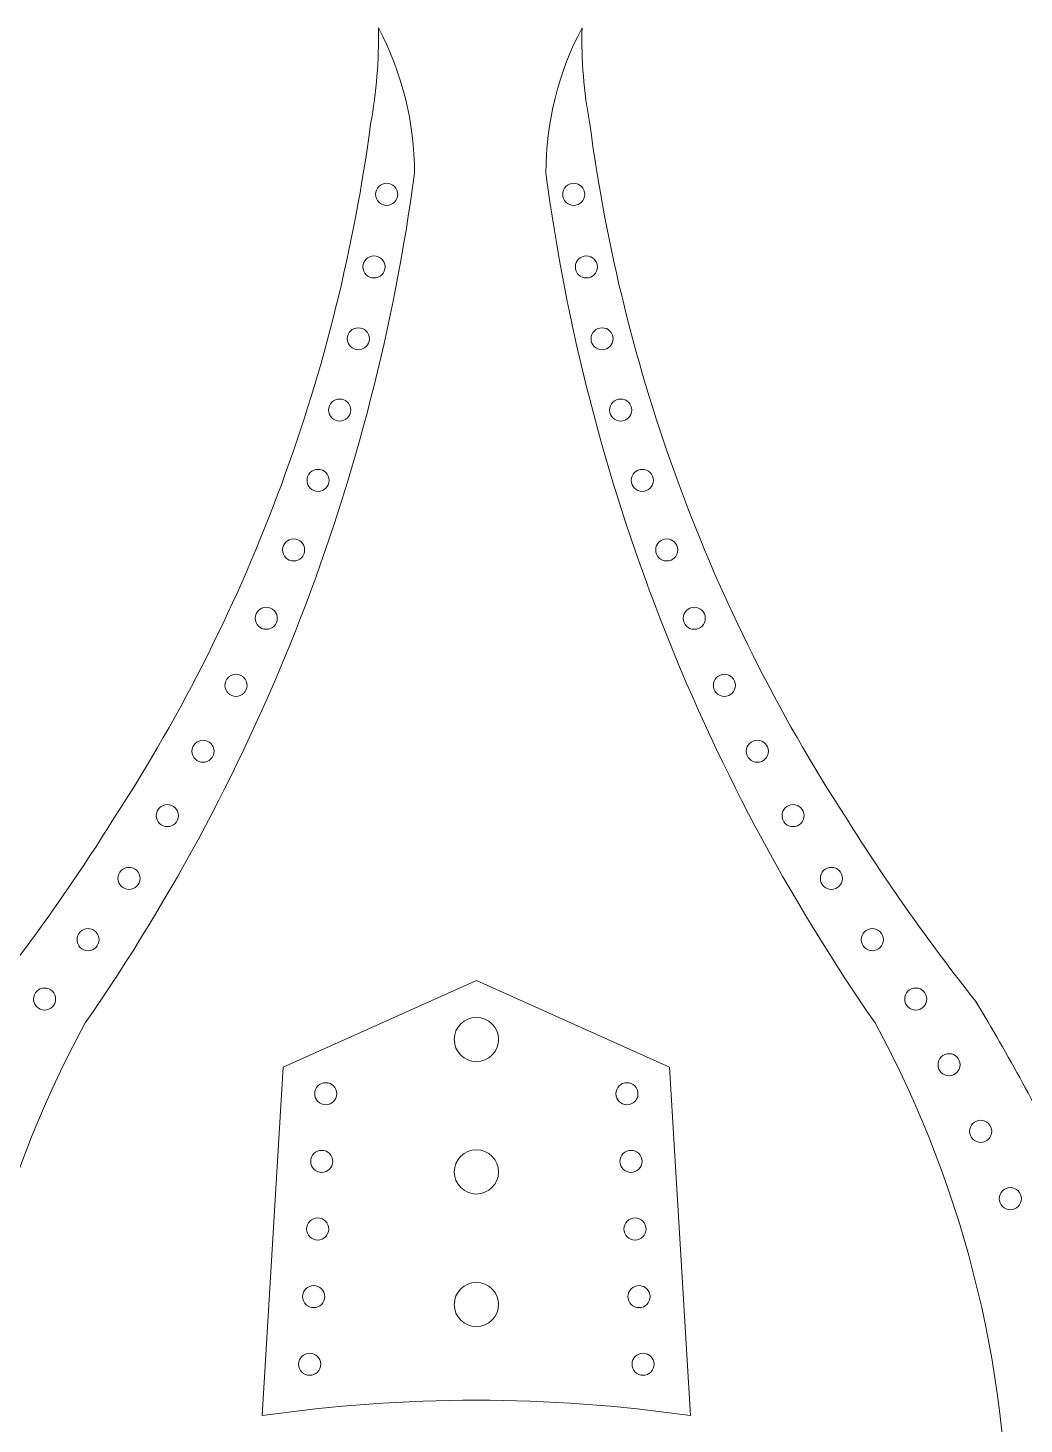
# Model space of a CAD drawing. Header units: millimetres. Extents: x -179 to 235, y -251 to 245.
# Drawn here: x 6.2 to 73.8, y 108 to 202.9 of the extents above; entities that cross this region are included whole.
import ezdxf

# ---------------------------------------------------------------- set-up
doc = ezdxf.new("R2010")
doc.units = ezdxf.units.MM
doc.header["$MEASUREMENT"] = 0
doc.layers.add('Layer 1', color=7, linetype='Continuous')

msp = doc.modelspace()

# ---------------------------------------------------------------- linework, layer by layer
at = {"layer": 'Layer 1', "lineweight": 9}
for points in [[(29.4414, 196.363), (29.8412, 198.5068), (30.0175, 200.6862), (29.9675, 202.8663)], [(32.4177, 192.9966), (32.4243, 196.4379), (31.5828, 199.8277), (29.9676, 202.8664)], [(43.7893, 202.8665), (42.1741, 199.8278), (41.3325, 196.4379), (41.3392, 192.9966)], [(43.7893, 202.8665), (43.7393, 200.6863), (43.9157, 198.5068), (44.3155, 196.363)], [(12.0659, 149.2575), (21.2895, 163.4714), (27.2256, 179.5642), (29.4414, 196.363)], [(44.3155, 196.363), (46.5313, 179.5642), (52.4673, 163.4714), (61.691, 149.2575)], [(10.0696, 135.2898), (22.0048, 152.473), (29.6664, 172.2567), (32.4177, 192.9966)], [(41.3392, 192.9966), (44.0904, 172.2567), (51.752, 152.473), (63.6873, 135.2898)], [(3.2268, 136.744), (6.4078, 140.7443), (9.3589, 144.9222), (12.0659, 149.2575)], [(61.691, 149.2575), (64.3979, 144.9222), (67.349, 140.7443), (70.53, 136.744)], [(36.6179, 138.1708), (36.6179, 138.1708), (23.5004, 132.2898), (23.5004, 132.2898)], [(36.6179, 138.1708), (36.6179, 138.1708), (49.7354, 132.2898), (49.7354, 132.2898)], [(76.6335, 125.6024), (74.7409, 129.3923), (72.705, 133.1088), (70.53, 136.744)], [(10.0696, 135.2898), (3.8399, 123.8008), (0.7452, 110.8739), (1.0967, 97.8094)], [(72.6601, 97.8094), (73.0116, 110.8738), (69.917, 123.8005), (63.6875, 135.2894)], [(22.0891, 108.6203), (22.0891, 108.6203), (23.5004, 132.2898), (23.5004, 132.2898)], [(51.1467, 108.6203), (51.1467, 108.6203), (49.7354, 132.2898), (49.7354, 132.2898)], [(22.0891, 108.6203), (31.7234, 110.0209), (41.5123, 110.0207), (51.1467, 108.6203)]]:
    msp.add_open_spline(points, degree=3, dxfattribs=at)
for points in [[(31.2791, 191.5634), (31.2791, 191.9776), (30.9434, 192.3134), (30.5291, 192.3134), (30.5291, 192.3134), (30.1149, 192.3134), (29.7791, 191.9776), (29.7791, 191.5634), (29.7791, 191.5634), (29.7791, 191.1492), (30.1149, 190.8134), (30.5291, 190.8134), (30.5291, 190.8134), (30.9434, 190.8134), (31.2791, 191.1492), (31.2791, 191.5634)], [(43.9777, 191.5634), (43.9777, 191.9776), (43.6419, 192.3134), (43.2277, 192.3134), (43.2277, 192.3134), (42.8135, 192.3134), (42.4777, 191.9776), (42.4777, 191.5634), (42.4777, 191.5634), (42.4777, 191.1492), (42.8135, 190.8134), (43.2277, 190.8134), (43.2277, 190.8134), (43.6419, 190.8134), (43.9777, 191.1492), (43.9777, 191.5634)], [(30.4202, 186.6376), (30.4202, 187.0518), (30.0844, 187.3876), (29.6702, 187.3876), (29.6702, 187.3876), (29.256, 187.3876), (28.9202, 187.0518), (28.9202, 186.6376), (28.9202, 186.6376), (28.9202, 186.2234), (29.256, 185.8876), (29.6702, 185.8876), (29.6702, 185.8876), (30.0844, 185.8876), (30.4202, 186.2234), (30.4202, 186.6376)], [(44.8367, 186.6376), (44.8367, 187.0518), (44.5009, 187.3876), (44.0867, 187.3876), (44.0867, 187.3876), (43.6725, 187.3876), (43.3367, 187.0518), (43.3367, 186.6376), (43.3367, 186.6376), (43.3367, 186.2234), (43.6724, 185.8876), (44.0867, 185.8876), (44.0867, 185.8876), (44.5009, 185.8876), (44.8367, 186.2234), (44.8367, 186.6376)], [(29.3569, 181.7519), (29.3569, 182.1661), (29.0211, 182.5019), (28.6069, 182.5019), (28.6069, 182.5019), (28.1927, 182.5019), (27.8569, 182.1661), (27.8569, 181.7519), (27.8569, 181.7519), (27.8569, 181.3377), (28.1927, 181.0019), (28.6069, 181.0019), (28.6069, 181.0019), (29.0211, 181.0019), (29.3569, 181.3377), (29.3569, 181.7519)], [(45.8999, 181.7519), (45.8999, 182.1661), (45.5642, 182.5019), (45.1499, 182.5019), (45.1499, 182.5019), (44.7357, 182.5019), (44.3999, 182.1661), (44.3999, 181.7519), (44.3999, 181.7519), (44.3999, 181.3377), (44.7357, 181.0019), (45.1499, 181.0019), (45.1499, 181.0019), (45.5641, 181.0019), (45.8999, 181.3377), (45.8999, 181.7519)], [(28.0912, 176.9148), (28.0912, 177.329), (27.7554, 177.6648), (27.3412, 177.6648), (27.3412, 177.6648), (26.927, 177.6648), (26.5912, 177.329), (26.5912, 176.9148), (26.5912, 176.9148), (26.5912, 176.5005), (26.927, 176.1648), (27.3412, 176.1648), (27.3412, 176.1648), (27.7554, 176.1648), (28.0912, 176.5005), (28.0912, 176.9148)], [(47.1657, 176.9148), (47.1657, 177.329), (46.8299, 177.6648), (46.4157, 177.6648), (46.4157, 177.6648), (46.0015, 177.6648), (45.6657, 177.329), (45.6657, 176.9148), (45.6657, 176.9148), (45.6657, 176.5005), (46.0015, 176.1648), (46.4157, 176.1648), (46.4157, 176.1648), (46.8299, 176.1648), (47.1657, 176.5005), (47.1657, 176.9148)], [(26.6259, 172.1343), (26.6259, 172.5485), (26.2901, 172.8843), (25.8759, 172.8843), (25.8759, 172.8843), (25.4617, 172.8843), (25.1259, 172.5485), (25.1259, 172.1343), (25.1259, 172.1343), (25.1259, 171.7201), (25.4617, 171.3843), (25.8759, 171.3843), (25.8759, 171.3843), (26.2901, 171.3843), (26.6259, 171.7201), (26.6259, 172.1343)], [(48.6309, 172.1343), (48.6309, 172.5485), (48.2952, 172.8843), (47.881, 172.8843), (47.881, 172.8843), (47.4667, 172.8843), (47.131, 172.5485), (47.1309, 172.1343), (47.1309, 172.1343), (47.1309, 171.7201), (47.4667, 171.3843), (47.8809, 171.3843), (47.8809, 171.3843), (48.2952, 171.3843), (48.6309, 171.7201), (48.6309, 172.1343)], [(24.9622, 167.4192), (24.9622, 167.8334), (24.6264, 168.1692), (24.2122, 168.1692), (24.2122, 168.1692), (23.798, 168.1692), (23.4622, 167.8334), (23.4622, 167.4192), (23.4622, 167.4192), (23.4622, 167.005), (23.798, 166.6692), (24.2122, 166.6692), (24.2122, 166.6692), (24.6264, 166.6692), (24.9622, 167.005), (24.9622, 167.4192)], [(50.2947, 167.4192), (50.2947, 167.8334), (49.9589, 168.1692), (49.5447, 168.1692), (49.5447, 168.1692), (49.1305, 168.1692), (48.7947, 167.8334), (48.7947, 167.4192), (48.7947, 167.4192), (48.7947, 167.005), (49.1305, 166.6692), (49.5447, 166.6692), (49.5447, 166.6692), (49.9589, 166.6692), (50.2947, 167.005), (50.2947, 167.4192)], [(23.1036, 162.7775), (23.1036, 163.1917), (22.7678, 163.5275), (22.3536, 163.5275), (22.3536, 163.5275), (21.9394, 163.5275), (21.6036, 163.1917), (21.6036, 162.7775), (21.6036, 162.7775), (21.6036, 162.3633), (21.9394, 162.0275), (22.3536, 162.0275), (22.3536, 162.0275), (22.7678, 162.0275), (23.1036, 162.3632), (23.1036, 162.7775)], [(52.1533, 162.7775), (52.1533, 163.1917), (51.8175, 163.5275), (51.4033, 163.5275), (51.4033, 163.5275), (50.989, 163.5275), (50.6533, 163.1917), (50.6533, 162.7775), (50.6533, 162.7775), (50.6532, 162.3633), (50.989, 162.0275), (51.4032, 162.0275), (51.4032, 162.0275), (51.8175, 162.0275), (52.1532, 162.3632), (52.1533, 162.7775)], [(21.0534, 158.2171), (21.0534, 158.6313), (20.7176, 158.9671), (20.3034, 158.9671), (20.3034, 158.9671), (19.8892, 158.9671), (19.5534, 158.6313), (19.5534, 158.2171), (19.5534, 158.2171), (19.5534, 157.8029), (19.8892, 157.4671), (20.3034, 157.4671), (20.3034, 157.4671), (20.7176, 157.4671), (21.0534, 157.8029), (21.0534, 158.2171)], [(54.2034, 158.2171), (54.2034, 158.6313), (53.8677, 158.9671), (53.4534, 158.9671), (53.4534, 158.9671), (53.0392, 158.9671), (52.7034, 158.6313), (52.7034, 158.2171), (52.7034, 158.2171), (52.7034, 157.8029), (53.0392, 157.4671), (53.4534, 157.4671), (53.4534, 157.4671), (53.8677, 157.4671), (54.2034, 157.8029), (54.2034, 158.2171)], [(18.8151, 153.7461), (18.8151, 154.1603), (18.4794, 154.4961), (18.0651, 154.4961), (18.0651, 154.4961), (17.6509, 154.4961), (17.3151, 154.1603), (17.3151, 153.7461), (17.3151, 153.7461), (17.3151, 153.3319), (17.6509, 152.9961), (18.0651, 152.9961), (18.0651, 152.9961), (18.4793, 152.9961), (18.8151, 153.3319), (18.8151, 153.7461)], [(56.4417, 153.7461), (56.4417, 154.1603), (56.1059, 154.4961), (55.6917, 154.4961), (55.6917, 154.4961), (55.2775, 154.4961), (54.9417, 154.1603), (54.9417, 153.7461), (54.9417, 153.7461), (54.9417, 153.3319), (55.2775, 152.9961), (55.6917, 152.9961), (55.6917, 152.9961), (56.1059, 152.9961), (56.4417, 153.3319), (56.4417, 153.7461)], [(16.3927, 149.3721), (16.3927, 149.7863), (16.0569, 150.1221), (15.6427, 150.1221), (15.6427, 150.1221), (15.2285, 150.1221), (14.8927, 149.7863), (14.8927, 149.3721), (14.8927, 149.3721), (14.8927, 148.9579), (15.2285, 148.6221), (15.6427, 148.6221), (15.6427, 148.6221), (16.0569, 148.6221), (16.3927, 148.9579), (16.3927, 149.3721)], [(58.8642, 149.3721), (58.8642, 149.7863), (58.5284, 150.1221), (58.1142, 150.1221), (58.1142, 150.1221), (57.6999, 150.1221), (57.3642, 149.7863), (57.3642, 149.3721), (57.3642, 149.3721), (57.3642, 148.9579), (57.6999, 148.6221), (58.1142, 148.6221), (58.1142, 148.6221), (58.5284, 148.6221), (58.8642, 148.9579), (58.8642, 149.3721)], [(13.7903, 145.1028), (13.7903, 145.517), (13.4545, 145.8528), (13.0403, 145.8528), (13.0403, 145.8528), (12.626, 145.8528), (12.2903, 145.517), (12.2903, 145.1028), (12.2903, 145.1028), (12.2902, 144.6885), (12.626, 144.3528), (13.0402, 144.3528), (13.0402, 144.3528), (13.4545, 144.3528), (13.7902, 144.6885), (13.7903, 145.1028)], [(61.4666, 145.1028), (61.4666, 145.517), (61.1308, 145.8528), (60.7166, 145.8528), (60.7166, 145.8528), (60.3024, 145.8528), (59.9666, 145.517), (59.9666, 145.1028), (59.9666, 145.1028), (59.9666, 144.6885), (60.3024, 144.3528), (60.7166, 144.3528), (60.7166, 144.3528), (61.1308, 144.3528), (61.4666, 144.6885), (61.4666, 145.1028)], [(11.0123, 140.9455), (11.0123, 141.3597), (10.6766, 141.6955), (10.2623, 141.6955), (10.2623, 141.6955), (9.8481, 141.6955), (9.5123, 141.3597), (9.5123, 140.9455), (9.5123, 140.9455), (9.5123, 140.5312), (9.8481, 140.1955), (10.2623, 140.1955), (10.2623, 140.1955), (10.6765, 140.1954), (11.0123, 140.5312), (11.0123, 140.9454)], [(64.2445, 140.9455), (64.2445, 141.3597), (63.9087, 141.6955), (63.4945, 141.6955), (63.4945, 141.6955), (63.0803, 141.6955), (62.7445, 141.3597), (62.7445, 140.9455), (62.7445, 140.9455), (62.7445, 140.5312), (63.0803, 140.1955), (63.4945, 140.1955), (63.4945, 140.1955), (63.9087, 140.1954), (64.2445, 140.5312), (64.2445, 140.9454)], [(8.0638, 136.9074), (8.0638, 137.3216), (7.728, 137.6574), (7.3138, 137.6574), (7.3138, 137.6574), (6.8996, 137.6574), (6.5638, 137.3216), (6.5638, 136.9074), (6.5638, 136.9074), (6.5638, 136.4932), (6.8995, 136.1574), (7.3138, 136.1574), (7.3138, 136.1574), (7.728, 136.1574), (8.0638, 136.4932), (8.0638, 136.9074)], [(67.1931, 136.9074), (67.1931, 137.3216), (66.8573, 137.6574), (66.4431, 137.6574), (66.4431, 137.6574), (66.0289, 137.6574), (65.6931, 137.3216), (65.6931, 136.9074), (65.6931, 136.9074), (65.6931, 136.4932), (66.0289, 136.1574), (66.4431, 136.1574), (66.4431, 136.1574), (66.8573, 136.1574), (67.1931, 136.4932), (67.1931, 136.9074)], [(38.1179, 134.1708), (38.1179, 134.9992), (37.4463, 135.6708), (36.6179, 135.6708), (36.6179, 135.6708), (35.7895, 135.6708), (35.1179, 134.9992), (35.1179, 134.1708), (35.1179, 134.1708), (35.1179, 133.3424), (35.7894, 132.6708), (36.6179, 132.6708), (36.6179, 132.6708), (37.4463, 132.6708), (38.1179, 133.3423), (38.1179, 134.1708)], [(69.456, 132.4488), (69.456, 132.863), (69.1202, 133.1988), (68.706, 133.1988), (68.706, 133.1988), (68.2918, 133.1988), (67.956, 132.863), (67.956, 132.4488), (67.956, 132.4488), (67.956, 132.0346), (68.2918, 131.6988), (68.706, 131.6988), (68.706, 131.6988), (69.1202, 131.6988), (69.456, 132.0346), (69.456, 132.4488)], [(27.1478, 130.4794), (27.1478, 130.8936), (26.812, 131.2294), (26.3978, 131.2294), (26.3978, 131.2294), (25.9836, 131.2294), (25.6478, 130.8936), (25.6478, 130.4794), (25.6478, 130.4794), (25.6478, 130.0652), (25.9836, 129.7294), (26.3978, 129.7294), (26.3978, 129.7294), (26.812, 129.7294), (27.1478, 130.0652), (27.1478, 130.4794)], [(47.588, 130.4794), (47.588, 130.8936), (47.2522, 131.2294), (46.838, 131.2294), (46.838, 131.2294), (46.4238, 131.2294), (46.088, 130.8936), (46.088, 130.4794), (46.088, 130.4794), (46.088, 130.0652), (46.4238, 129.7294), (46.838, 129.7294), (46.838, 129.7294), (47.2522, 129.7294), (47.588, 130.0652), (47.588, 130.4794)], [(71.5963, 127.93), (71.5963, 128.3442), (71.2605, 128.68), (70.8463, 128.68), (70.8463, 128.68), (70.4321, 128.68), (70.0963, 128.3442), (70.0963, 127.93), (70.0963, 127.93), (70.0963, 127.5158), (70.4321, 127.18), (70.8463, 127.18), (70.8463, 127.18), (71.2605, 127.18), (71.5963, 127.5158), (71.5963, 127.93)], [(26.874, 125.8876), (26.874, 126.3018), (26.5382, 126.6376), (26.124, 126.6376), (26.124, 126.6376), (25.7098, 126.6376), (25.374, 126.3018), (25.374, 125.8876), (25.374, 125.8876), (25.374, 125.4733), (25.7098, 125.1376), (26.124, 125.1376), (26.124, 125.1376), (26.5382, 125.1376), (26.874, 125.4733), (26.874, 125.8876)], [(38.1179, 125.1708), (38.1179, 125.9992), (37.4463, 126.6708), (36.6179, 126.6708), (36.6179, 126.6708), (35.7895, 126.6708), (35.1179, 125.9992), (35.1179, 125.1708), (35.1179, 125.1708), (35.1179, 124.3424), (35.7894, 123.6708), (36.6179, 123.6708), (36.6179, 123.6708), (37.4463, 123.6708), (38.1179, 124.3423), (38.1179, 125.1708)], [(47.8618, 125.8876), (47.8618, 126.3018), (47.526, 126.6376), (47.1118, 126.6376), (47.1118, 126.6376), (46.6976, 126.6376), (46.3618, 126.3018), (46.3618, 125.8876), (46.3618, 125.8876), (46.3618, 125.4733), (46.6976, 125.1376), (47.1118, 125.1376), (47.1118, 125.1376), (47.526, 125.1376), (47.8618, 125.4733), (47.8618, 125.8876)], [(73.6123, 123.3545), (73.6123, 123.7687), (73.2765, 124.1045), (72.8623, 124.1045), (72.8623, 124.1045), (72.4481, 124.1045), (72.1123, 123.7687), (72.1123, 123.3545), (72.1123, 123.3545), (72.1123, 122.9403), (72.4481, 122.6045), (72.8623, 122.6045), (72.8623, 122.6045), (73.2765, 122.6045), (73.6123, 122.9403), (73.6123, 123.3545)], [(26.6002, 121.2957), (26.6002, 121.7099), (26.2644, 122.0457), (25.8502, 122.0457), (25.8502, 122.0457), (25.436, 122.0457), (25.1002, 121.7099), (25.1002, 121.2957), (25.1002, 121.2957), (25.1002, 120.8815), (25.436, 120.5457), (25.8502, 120.5457), (25.8502, 120.5457), (26.2644, 120.5457), (26.6002, 120.8815), (26.6002, 121.2957)], [(48.1356, 121.2957), (48.1356, 121.7099), (47.7998, 122.0457), (47.3856, 122.0457), (47.3856, 122.0457), (46.9714, 122.0457), (46.6356, 121.7099), (46.6356, 121.2957), (46.6356, 121.2957), (46.6356, 120.8815), (46.9714, 120.5457), (47.3856, 120.5457), (47.3856, 120.5457), (47.7998, 120.5457), (48.1356, 120.8815), (48.1356, 121.2957)], [(38.1179, 116.1708), (38.1179, 116.9992), (37.4463, 117.6708), (36.6179, 117.6708), (36.6179, 117.6708), (35.7895, 117.6708), (35.1179, 116.9992), (35.1179, 116.1708), (35.1179, 116.1708), (35.1179, 115.3424), (35.7894, 114.6708), (36.6179, 114.6708), (36.6179, 114.6708), (37.4463, 114.6708), (38.1179, 115.3423), (38.1179, 116.1708)], [(26.3264, 116.7039), (26.3264, 117.1181), (25.9906, 117.4539), (25.5764, 117.4539), (25.5764, 117.4539), (25.1622, 117.4539), (24.8264, 117.1181), (24.8264, 116.7039), (24.8264, 116.7039), (24.8264, 116.2897), (25.1622, 115.9539), (25.5764, 115.9539), (25.5764, 115.9539), (25.9906, 115.9539), (26.3264, 116.2896), (26.3264, 116.7039)], [(48.4094, 116.7039), (48.4094, 117.1181), (48.0736, 117.4539), (47.6594, 117.4539), (47.6594, 117.4539), (47.2451, 117.4539), (46.9094, 117.1181), (46.9094, 116.7039), (46.9094, 116.7039), (46.9094, 116.2897), (47.2451, 115.9539), (47.6594, 115.9539), (47.6594, 115.9539), (48.0736, 115.9539), (48.4094, 116.2896), (48.4094, 116.7039)], [(26.0526, 112.112), (26.0526, 112.5262), (25.7168, 112.862), (25.3026, 112.862), (25.3026, 112.862), (24.8884, 112.862), (24.5526, 112.5262), (24.5526, 112.112), (24.5526, 112.112), (24.5526, 111.6978), (24.8884, 111.362), (25.3026, 111.362), (25.3026, 111.362), (25.7168, 111.362), (26.0526, 111.6978), (26.0526, 112.112)], [(48.6832, 112.112), (48.6832, 112.5262), (48.3474, 112.862), (47.9332, 112.862), (47.9332, 112.862), (47.5189, 112.862), (47.1832, 112.5262), (47.1832, 112.112), (47.1832, 112.112), (47.1832, 111.6978), (47.5189, 111.362), (47.9332, 111.362), (47.9332, 111.362), (48.3474, 111.362), (48.6832, 111.6978), (48.6832, 112.112)]]:
    msp.add_open_spline(points, degree=3, knots=[0, 0, 0, 0, 0.2, 0.2, 0.2, 0.2, 0.4, 0.4, 0.4, 0.4, 0.6, 0.6, 0.6, 0.6, 1, 1, 1, 1], dxfattribs=at)

doc.saveas('drawing.dxf')
